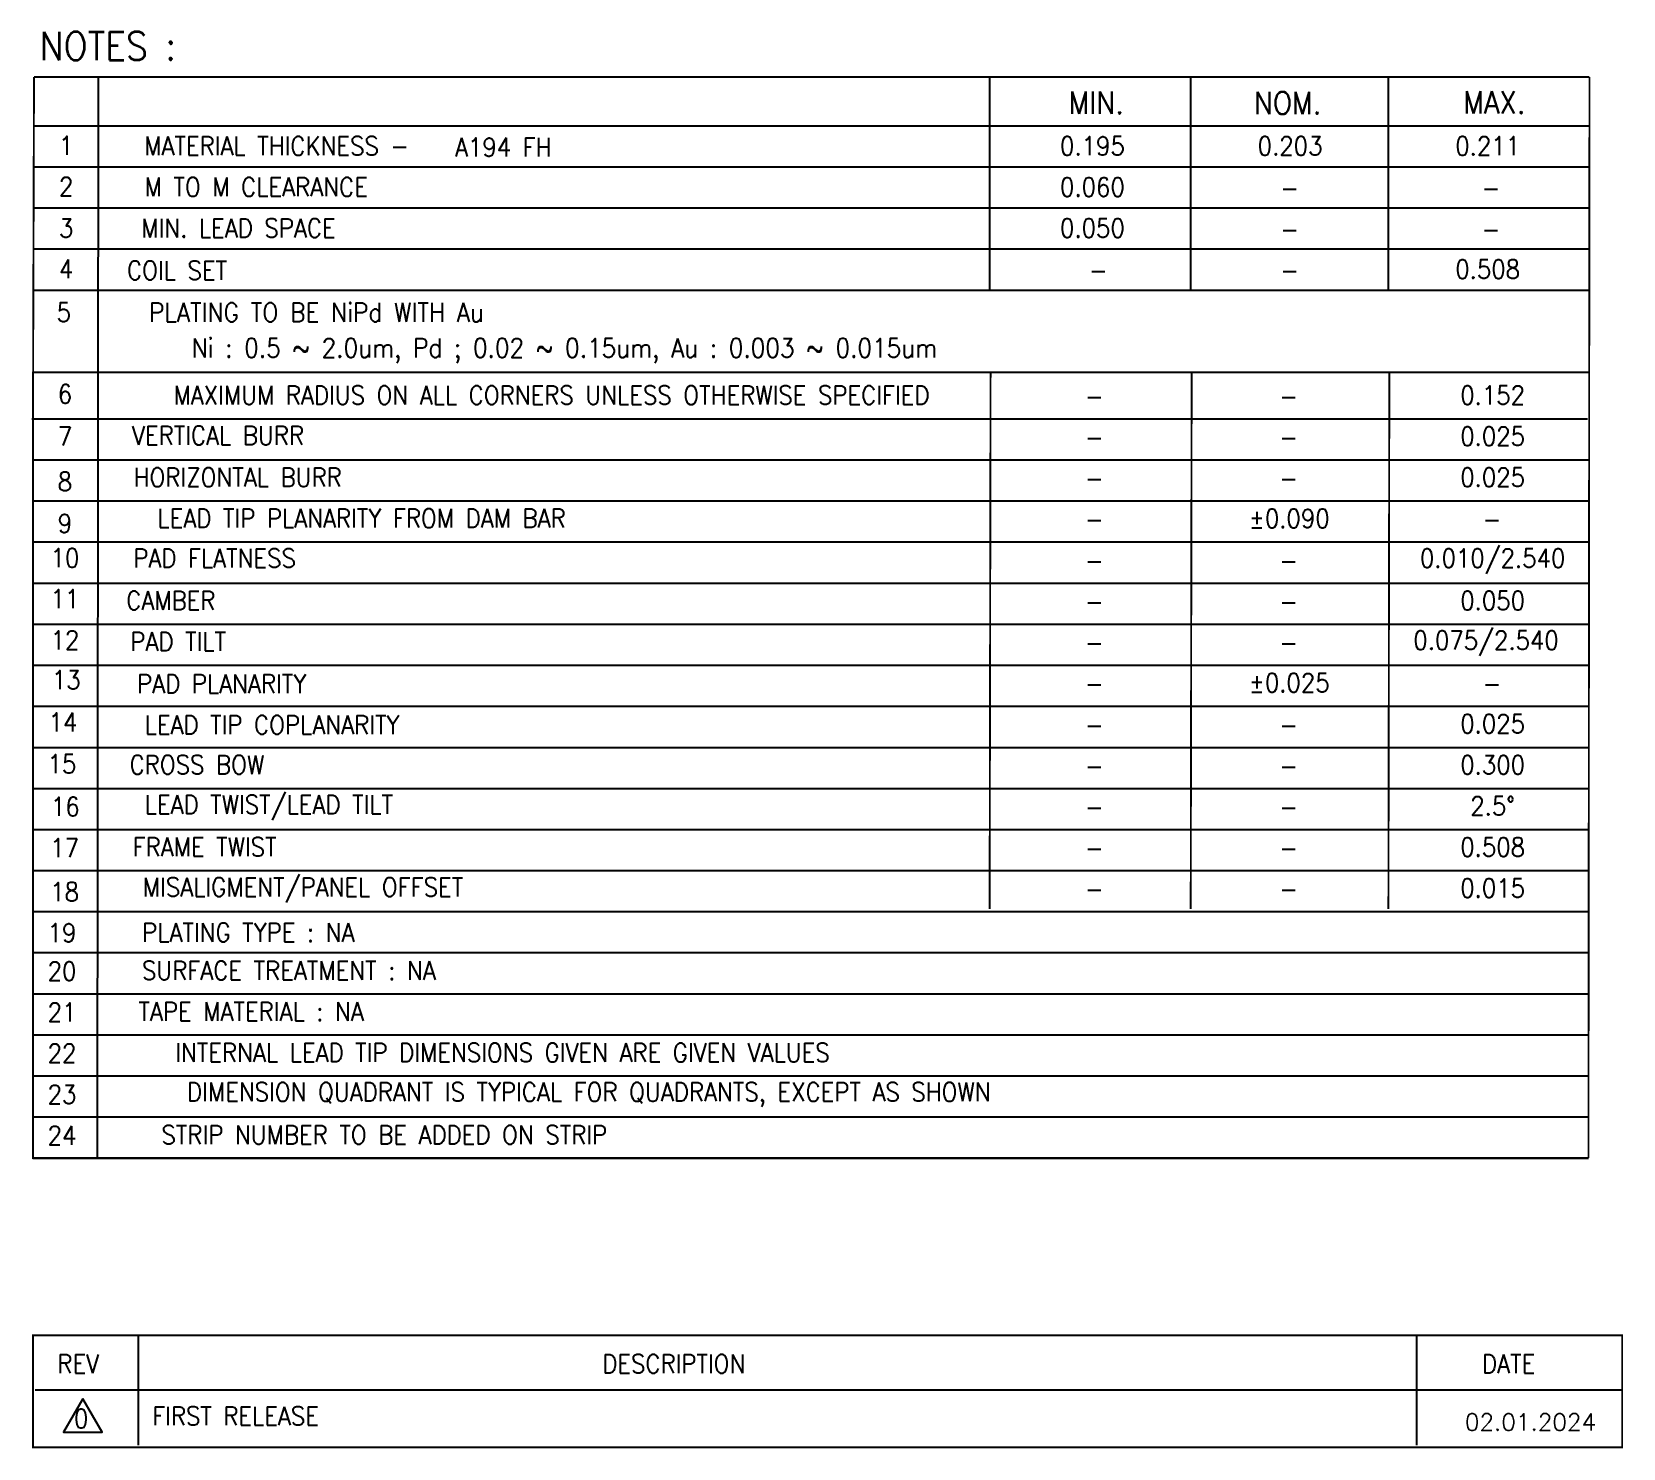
# Model space of a CAD drawing. Extents: x 4.9 to 18.6, y -12 to 0.1.
import ezdxf
from ezdxf.enums import TextEntityAlignment as Align

# ---------------------------------------------------------------- set-up
doc = ezdxf.new("R2010")
doc.units = 0
doc.header["$MEASUREMENT"] = 0
doc.layers.add('4', color=7, linetype='CONTINUOUS')
doc.layers.add('logo', color=3, linetype='CONTINUOUS')
doc.styles.add('ROMANS', font='romans', dxfattribs={"width": 0.85, "height": 0.08})
doc.styles.add('simplex', font='SIMPLEX.SHX')

msp = doc.modelspace()

# ---------------------------------------------------------------- linework, layer by layer
at = {"layer": '4', "color": 3}
for p, q in [((5.509, -9.552), (5.519, -0.3)), ((4.967, -0.717), (18.28, -0.717)), ((4.967, -1.068), (18.28, -1.068)), ((4.967, -1.068), (18.28, -1.068)), ((4.967, -1.42), (18.28, -1.42)), ((4.967, -1.771), (18.28, -1.771)), ((4.967, -2.123), (18.28, -2.123)), ((4.967, -2.826), (18.28, -2.826)), ((4.948, -3.225), (18.262, -3.225)), ((4.958, -3.576), (18.271, -3.576)), ((4.958, -3.928), (18.271, -3.928)), ((4.958, -4.279), (18.271, -4.279)), ((4.958, -4.631), (18.271, -4.631)), ((4.958, -4.982), (18.271, -4.982)), ((4.958, -5.334), (18.271, -5.334)), ((4.958, -5.685), (18.271, -5.685)), ((4.958, -6.037), (18.271, -6.037)), ((4.958, -6.388), (18.271, -6.388)), ((4.958, -6.74), (18.271, -6.74)), ((4.958, -7.091), (18.271, -7.091)), ((4.958, -7.443), (18.271, -7.443)), ((4.958, -7.794), (18.271, -7.794)), ((4.958, -8.146), (18.271, -8.146)), ((4.958, -8.497), (18.271, -8.497)), ((4.958, -8.849), (18.271, -8.849)), ((4.958, -9.2), (18.271, -9.2)), ((4.958, -9.2), (18.271, -9.2)), ((4.958, -9.552), (18.271, -9.552)), ((16.8, -11.069), (16.8, -12.008)), ((18.56, -11.538), (4.978, -11.538))]:
    msp.add_line(p, q, dxfattribs=at)
at = {"layer": '4', "color": 7}
msp.add_line((5.858, -11.069), (5.858, -12.008), dxfattribs=at)
at = {"layer": '4', "color": 7, "const_width": 0.016}
for points in [[(4.967, -0.3), (4.958, -3.213)], [(4.967, -0.3), (18.28, -0.3)], [(13.146, -2.123), (13.146, -0.3)], [(14.867, -1.771), (14.867, -0.3)], [(16.559, -1.771), (16.559, -0.3)], [(18.271, -9.552), (18.28, -0.3)], [(14.867, -2.123), (14.867, -1.771)], [(16.559, -2.123), (16.559, -1.771)], [(13.146, -7.419), (13.154, -2.826)], [(14.867, -7.419), (14.875, -2.826)], [(16.559, -7.419), (16.567, -2.826)], [(4.958, -3.213), (4.958, -9.552), (18.271, -9.552)]]:
    msp.add_lwpolyline(points, dxfattribs=at)
at = {"layer": '4', "color": 7, "const_width": 0.0159}
msp.add_lwpolyline([(4.958, -11.069), (18.56, -11.069), (18.56, -12.027), (4.958, -12.027)], close=True, dxfattribs=at)
at = {"layer": '4', "color": 3}
msp.add_lwpolyline([(5.384, -11.613), (5.22, -11.899), (5.549, -11.899)], close=True, dxfattribs=at)

# ---------------------------------------------------------------- texts
at = {"layer": '4', "color": 7, "style": 'ROMANS', "width": 0.9}
for s, height, p in [('NOTES :', 0.2425, (5.599, -0.035)), ('MIN.', 0.1917, (14.059, -0.52)), ('NOM.', 0.1917, (15.697, -0.522)), ('MAX.', 0.1917, (17.466, -0.518))]:
    msp.add_text(s, height=height, dxfattribs=at).set_placement(p, align=Align.MIDDLE)
at = {"layer": '4', "color": 3, "style": 'ROMANS', "width": 0.9}
for s, height, p in [('1', 0.16, (5.242, -0.886)), ('MATERIAL THICKNESS - ', 0.15978, (7.093, -0.89)), ('0.195', 0.1598, (14.026, -0.89)), ('0.203', 0.1598, (15.718, -0.89)), ('0.211', 0.1598, (17.409, -0.89)), ('A194 FH', 0.1598, (8.983, -0.901)), ('2', 0.16, (5.242, -1.238)), ('M TO M CLEARANCE ', 0.15978, (6.918, -1.241)), ('0.060', 0.1598, (14.026, -1.242)), ('-', 0.16, (15.714, -1.249)), ('-', 0.16, (17.437, -1.249)), ('3', 0.16, (5.242, -1.593)), ('MIN. LEAD SPACE ', 0.15978, (6.766, -1.593)), ('0.050', 0.1598, (14.026, -1.593)), ('-', 0.16, (15.714, -1.601)), ('-', 0.16, (17.437, -1.601)), ('4', 0.16, (5.242, -1.943)), ('COIL SET', 0.1598, (6.191, -1.955)), ('0.508', 0.1598, (17.409, -1.945)), ('-', 0.16, (14.076, -1.952)), ('-', 0.16, (15.714, -1.952)), ('5', 0.16, (5.223, -2.314)), ('PLATING TO BE NiPd WITH Au', 0.16218, (7.384, -2.311)), ('Ni : 0.5 ~ 2.0um, Pd ; 0.02 ~ 0.15um, Au : 0.003 ~ 0.015um', 0.16218, (9.506, -2.639)), ('6', 0.16, (5.232, -3.012)), ('MAXIMUM RADIUS ON ALL CORNERS UNLESS OTHERWISE SPECIFIED', 0.15978, (9.396, -3.023)), ('0.152', 0.1598, (17.451, -3.023)), ('-', 0.16, (14.041, -3.031)), ('-', 0.16, (15.704, -3.031)), ('7', 0.16, (5.232, -3.373)), ('VERTICAL BURR', 0.15978, (6.541, -3.367)), ('-', 0.16, (14.041, -3.382)), ('-', 0.16, (15.704, -3.382)), ('0.025', 0.1598, (17.451, -3.375)), ('HORIZONTAL BURR', 0.15978, (6.71, -3.726)), ('0.025', 0.1598, (17.451, -3.726)), ('8', 0.16, (5.232, -3.762)), ('-', 0.16, (14.041, -3.734)), ('-', 0.16, (15.704, -3.734)), ('9', 0.16, (5.232, -4.12)), ('LEAD TIP PLANARITY FROM DAM BAR', 0.15978, (7.77, -4.077)), ('%%P0.090', 0.1598, (15.711, -4.078)), ('-', 0.16, (14.041, -4.085)), ('-', 0.16, (17.445, -4.085)), ('10', 0.1598, (5.232, -4.416)), ('PAD FLATNESS', 0.15978, (6.512, -4.418)), ('0.010/2.540', 0.15978, (17.451, -4.429)), ('-', 0.16, (14.041, -4.437)), ('-', 0.16, (15.704, -4.437)), ('11', 0.1598, (5.232, -4.767)), ('CAMBER', 0.1598, (6.138, -4.78)), ('0.050', 0.1598, (17.451, -4.781)), ('-', 0.16, (14.041, -4.788)), ('-', 0.16, (15.704, -4.788)), ('12', 0.1598, (5.232, -5.119)), ('0.075/2.540', 0.15978, (17.395, -5.132)), ('PAD TILT', 0.1598, (6.201, -5.132)), ('-', 0.16, (14.041, -5.14)), ('-', 0.16, (15.704, -5.14)), ('13', 0.1598, (5.244, -5.459)), ('PAD PLANARITY', 0.15978, (6.573, -5.492)), ('%%P0.025', 0.1598, (15.711, -5.484)), ('-', 0.16, (14.041, -5.491)), ('-', 0.16, (17.445, -5.491)), ('14', 0.1598, (5.215, -5.821)), ('LEAD TIP COPLANARITY', 0.15978, (7.004, -5.844)), ('-', 0.16, (14.041, -5.843)), ('-', 0.16, (15.704, -5.843)), ('0.025', 0.1598, (17.451, -5.835)), ('15', 0.1598, (5.207, -6.179)), ('CROSS BOW', 0.1598, (6.361, -6.186)), ('0.300', 0.1598, (17.451, -6.187)), ('-', 0.16, (14.041, -6.194)), ('-', 0.16, (15.704, -6.194)), ('16', 0.1598, (5.235, -6.544)), ('LEAD TWIST/LEAD TILT', 0.15978, (6.977, -6.538)), ('2.5%%d', 0.1598, (17.451, -6.538)), ('-', 0.16, (14.041, -6.546)), ('-', 0.16, (15.704, -6.546)), ('FRAME TWIST', 0.15978, (6.427, -6.889)), ('0.508', 0.1598, (17.451, -6.89)), ('17', 0.1598, (5.229, -6.898)), ('-', 0.16, (14.041, -6.897)), ('-', 0.16, (15.704, -6.897)), ('18', 0.1598, (5.229, -7.273)), ('MISALIGMENT/PANEL OFFSET', 0.15978, (7.269, -7.244)), ('0.015', 0.1598, (17.451, -7.241)), ('-', 0.16, (14.041, -7.249)), ('-', 0.16, (15.704, -7.249)), ('19', 0.1598, (5.206, -7.624)), ('PLATING TYPE : NA', 0.15978, (6.801, -7.621)), ('20', 0.1598, (5.207, -7.952)), ('SURFACE TREATMENT : NA', 0.15978, (7.148, -7.947)), ('21', 0.1598, (5.207, -8.304)), ('TAPE MATERIAL : NA', 0.15978, (6.825, -8.298)), ('22', 0.1598, (5.207, -8.655)), ('INTERNAL LEAD TIP DIMENSIONS GIVEN ARE GIVEN VALUES', 0.15978, (8.976, -8.649)), ('23', 0.1598, (5.207, -9.007)), ('DIMENSION QUADRANT IS TYPICAL FOR QUADRANTS, EXCEPT AS SHOWN', 0.15978, (9.715, -9.01)), ('24', 0.1598, (5.207, -9.358)), ('STRIP NUMBER TO BE ADDED ON STRIP', 0.15978, (7.965, -9.353))]:
    msp.add_text(s, height=height, dxfattribs=at).set_placement(p, align=Align.MIDDLE)
for s, height, p in [('REV', 0.1594, (5.167, -11.392)), ('DESCRIPTION', 0.15942, (9.831, -11.392)), ('DATE', 0.1594, (17.36, -11.392)), ('0', 0.159, (5.309, -11.861)), ('FIRST RELEASE', 0.15942, (5.978, -11.839))]:
    msp.add_text(s, height=height, dxfattribs=at).set_placement(p)
at = {"layer": 'logo', "style": 'simplex'}
msp.add_text('02.01.2024', height=0.1457, dxfattribs=at).set_placement((17.775, -11.928), align=Align.BOTTOM_CENTER)

doc.saveas('drawing.dxf')
